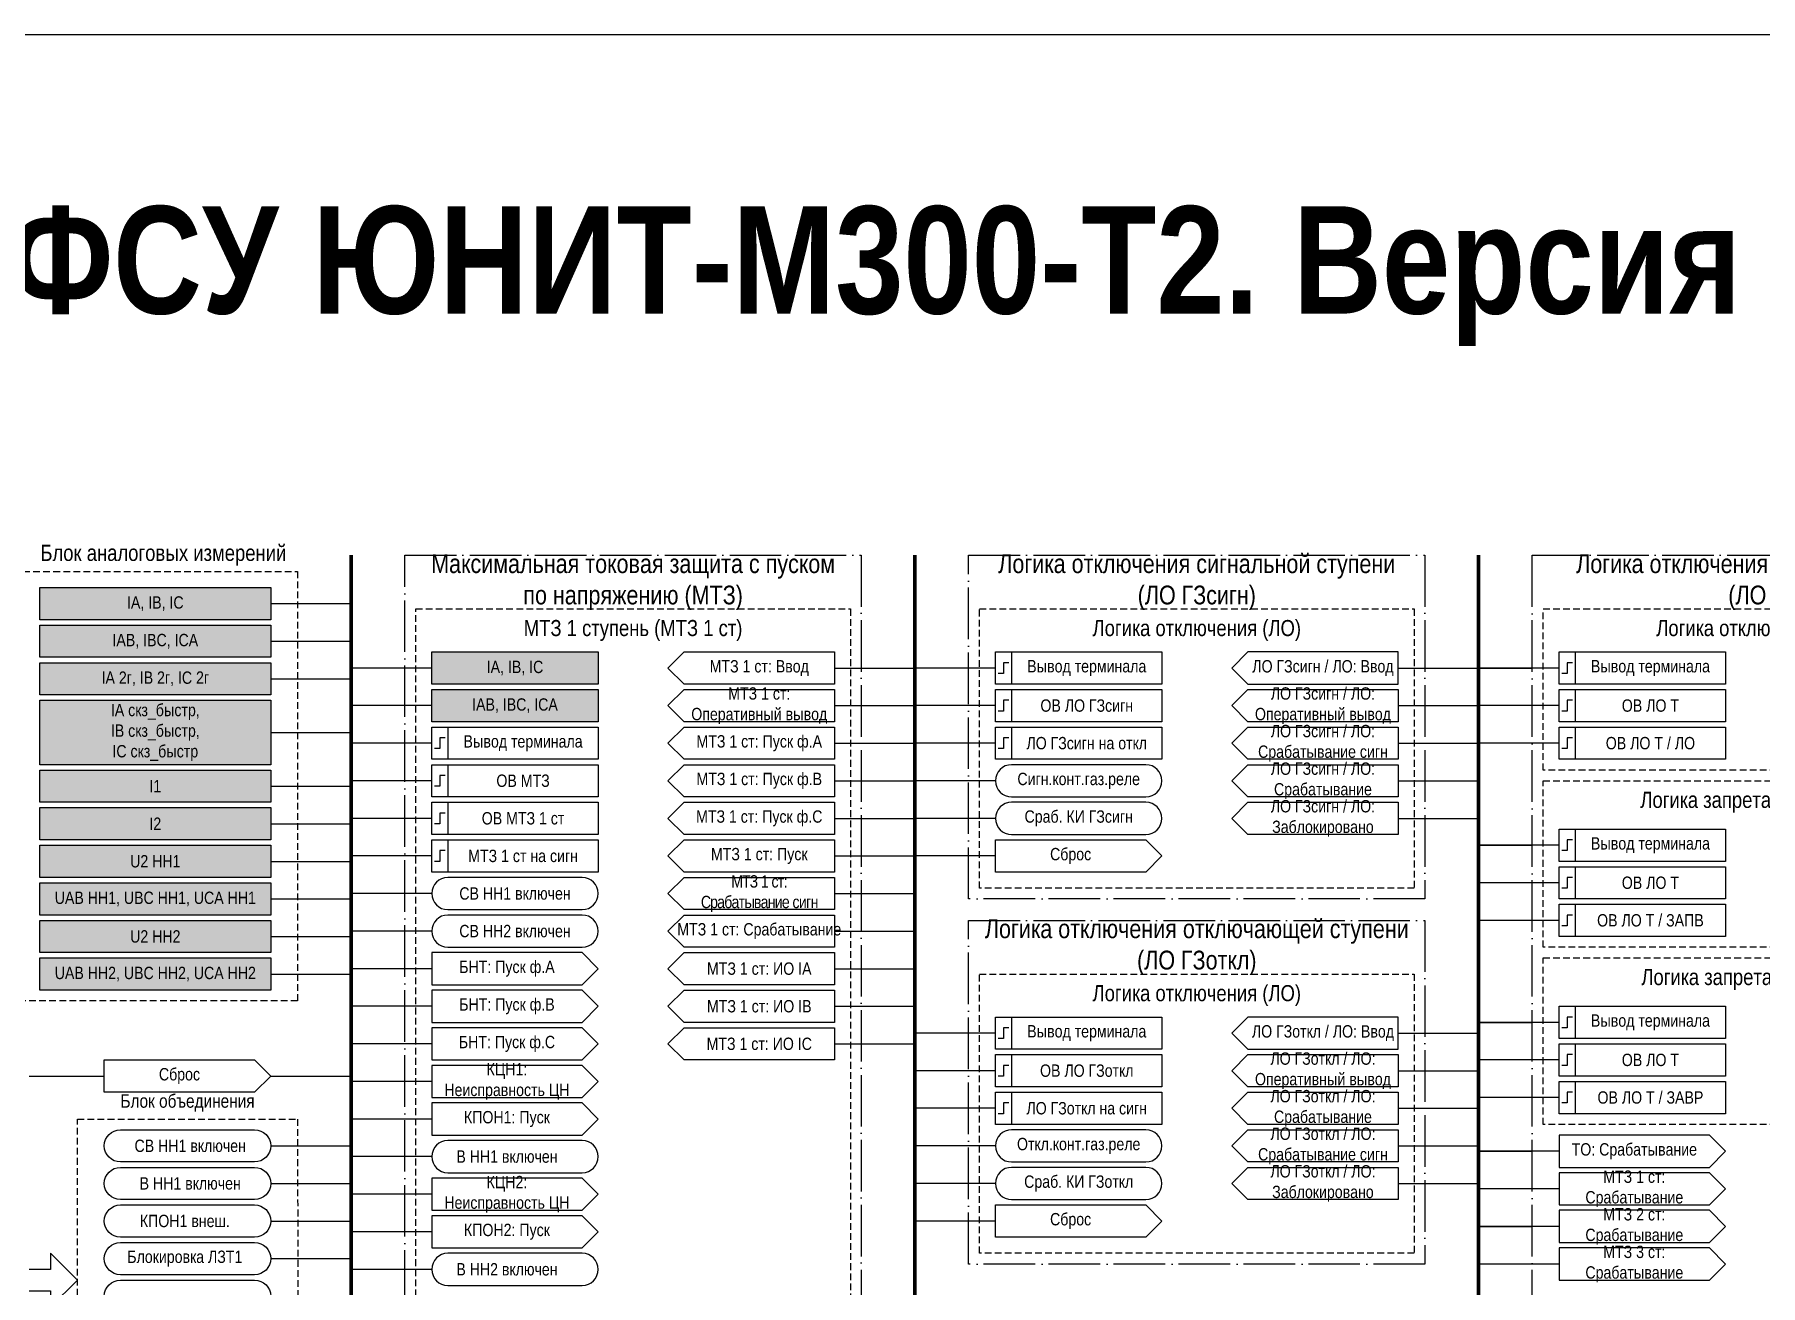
# Model space of a CAD drawing. Header units: millimetres. Extents: x -2016 to 1983, y 0 to 841.
# Drawn here: x 191 to 512.5, y 608 to 841 of the extents above; entities that cross this region are included whole.
import ezdxf

# ---------------------------------------------------------------- set-up
doc = ezdxf.new("R2010")
doc.units = ezdxf.units.MM
doc.linetypes.add('ACAD_ISO04W100', pattern=[30, 24, -3, 0, -3])
doc.linetypes.add('штриховая2', pattern=[0.375, 0.25, -0.125])
doc.layers.add('TEXT', color=7, linetype='Continuous', lineweight=25)
doc.layers.add('Основная', color=7, linetype='Continuous')
doc.styles.add('2.5_Gost_RD', font='ARIALN.TTF', dxfattribs={"height": 2.5})
doc.styles.add('3.5_Gost_RD', font='ARIALN.TTF', dxfattribs={"height": 3.5})

msp = doc.modelspace()

# ---------------------------------------------------------------- hatches: boundary and pattern name
at = {"ltscale": 100, "true_color": 0x00cb62}
h = msp.add_hatch(color=112, dxfattribs=at)
h.dxf.hatch_style = 1
h.paths.add_polyline_path([(192, 738), (235, 738), (235, 732), (192, 732)])
h = msp.add_hatch(color=112, dxfattribs=at)
h.dxf.hatch_style = 1
h.paths.add_polyline_path([(192, 731), (235, 731), (235, 725), (192, 725)])
h = msp.add_hatch(color=112, dxfattribs=at)
h.dxf.hatch_style = 1
h.paths.add_polyline_path([(192, 724), (235, 724), (235, 718), (192, 718)])
h = msp.add_hatch(color=112, dxfattribs=at)
h.dxf.hatch_style = 1
h.paths.add_polyline_path([(265, 726), (296, 726), (296, 720), (265, 720)])
h = msp.add_hatch(color=112, dxfattribs=at)
h.dxf.hatch_style = 1
h.paths.add_polyline_path([(192, 717), (235, 717), (235, 705), (192, 705)])
h = msp.add_hatch(color=112, dxfattribs=at)
h.dxf.hatch_style = 1
h.paths.add_polyline_path([(265, 719), (296, 719), (296, 713), (265, 713)])
h = msp.add_hatch(color=112, dxfattribs=at)
h.dxf.hatch_style = 1
h.paths.add_polyline_path([(192, 704), (235, 704), (235, 698), (192, 698)])
h = msp.add_hatch(color=112, dxfattribs=at)
h.dxf.hatch_style = 1
h.paths.add_polyline_path([(192, 697), (235, 697), (235, 691), (192, 691)])
h = msp.add_hatch(color=112, dxfattribs=at)
h.dxf.hatch_style = 1
h.paths.add_polyline_path([(192, 690), (235, 690), (235, 684), (192, 684)])
h = msp.add_hatch(color=112, dxfattribs=at)
h.dxf.hatch_style = 1
h.paths.add_polyline_path([(192, 683), (235, 683), (235, 677), (192, 677)])
h = msp.add_hatch(color=112, dxfattribs=at)
h.dxf.hatch_style = 1
h.paths.add_polyline_path([(192, 676), (235, 676), (235, 670), (192, 670)])
h = msp.add_hatch(color=112, dxfattribs=at)
h.dxf.hatch_style = 1
h.paths.add_polyline_path([(192, 669), (235, 669), (235, 663), (192, 663)])

# ---------------------------------------------------------------- linework, layer by layer
at = {"lineweight": 100, "ltscale": 100}
for p, q in [((250, 744), (250, 100)), ((355, 744), (355, 100)), ((460, 744), (460, 100))]:
    msp.add_line(p, q, dxfattribs=at)
at = {"ltscale": 100}
for p, q in [((235, 735), (250, 735)), ((235, 728), (250, 728)), ((235, 721), (250, 721)), ((265, 723), (250, 723)), ((340, 723), (355, 723)), ((370, 723), (355, 723)), ((445, 723), (460, 723)), ((475, 723), (460, 723)), ((460, 723), (470, 723)), ((265, 716), (250, 716)), ((340, 716), (355, 716)), ((370, 716), (355, 716)), ((445, 716), (460, 716)), ((475, 716), (460, 716)), ((235, 711), (250, 711)), ((265, 709), (250, 709)), ((340, 709), (355, 709)), ((370, 709), (355, 709)), ((445, 709), (460, 709)), ((475, 709), (460, 709)), ((235, 701), (250, 701)), ((265, 702), (250, 702)), ((340, 702), (355, 702)), ((370, 702), (355, 702)), ((445, 702), (460, 702)), ((265, 695), (250, 695)), ((340, 695), (355, 695)), ((370, 695), (355, 695)), ((445, 695), (460, 695)), ((235, 694), (250, 694)), ((475, 690), (460, 690)), ((460, 690), (470, 690)), ((235, 687), (250, 687)), ((265, 688), (250, 688)), ((340, 688), (355, 688)), ((370, 688), (355, 688)), ((475, 683), (460, 683)), ((235, 680), (250, 680)), ((265, 681), (250, 681)), ((340, 681), (355, 681)), ((475, 676), (460, 676)), ((235, 673), (250, 673)), ((265, 674), (250, 674)), ((340, 674), (355, 674)), ((235, 666), (250, 666)), ((265, 667), (250, 667)), ((340, 667), (355, 667)), ((265, 660), (250, 660)), ((340, 660), (355, 660)), ((475, 657), (460, 657)), ((460, 657), (470, 657)), ((265, 653), (250, 653)), ((340, 653), (355, 653)), ((370, 655), (355, 655)), ((445, 655), (460, 655)), ((475, 650), (460, 650)), ((235, 647), (250, 647)), ((370, 648), (355, 648)), ((445, 648), (460, 648)), ((265, 646), (250, 646)), ((475, 643), (460, 643)), ((370, 641), (355, 641)), ((445, 641), (460, 641)), ((265, 639), (250, 639)), ((235, 634), (250, 634)), ((370, 634), (355, 634)), ((445, 634), (460, 634)), ((265, 632), (250, 632)), ((475, 633), (460, 633)), ((460, 633), (470, 633)), ((235, 627), (250, 627)), ((370, 627), (355, 627)), ((445, 627), (460, 627)), ((265, 625), (250, 625)), ((475, 626), (460, 626)), ((235, 620), (250, 620)), ((265, 618), (250, 618)), ((370, 620), (355, 620)), ((475, 619), (460, 619)), ((460, 619), (470, 619)), ((235, 613), (250, 613)), ((265, 611), (250, 611)), ((475, 612), (460, 612))]:
    msp.add_line(p, q, dxfattribs=at)
at = {"color": 3, "ltscale": 100}
msp.add_lwpolyline([(0, 841), (1016, 841), (1016, 0), (0, 0)], close=True, dxfattribs=at)
at = {"color": 251, "linetype": 'ACAD_ISO04W100', "lineweight": 30, "ltscale": 0.4, "true_color": 0x58595b}
for points in [[(260, 744), (345, 744), (345, 121), (260, 121)], [(365, 744), (450, 744), (450, 680), (365, 680)], [(470, 744), (555, 744), (555, 565), (470, 565)], [(365, 676), (450, 676), (450, 612), (365, 612)]]:
    msp.add_lwpolyline(points, close=True, dxfattribs=at)
at = {"color": 7, "linetype": 'штриховая2', "ltscale": 5}
for points in [[(187, 741), (240, 741), (240, 661), (187, 661)], [(199, 639), (240, 639), (240.5, 173), (199.5, 173)]]:
    msp.add_lwpolyline(points, close=True, dxfattribs=at)
at = {"ltscale": 100}
for points in [[(192, 738), (235, 738), (235, 732), (192, 732)], [(192, 731), (235, 731), (235, 725), (192, 725)], [(192, 724), (235, 724), (235, 718), (192, 718)], [(265, 726), (296, 726), (296, 720), (265, 720)], [(340, 726), (340, 720), (312, 720), (309, 723), (312, 726)], [(370, 726), (373, 726), (373, 720), (370, 720)], [(370, 726), (401, 726), (401, 720), (370, 720)], [(417, 726), (414, 723), (417, 720), (445, 720), (445, 726)], [(475, 726), (478, 726), (478, 720), (475, 720)], [(475, 726), (506, 726), (506, 720), (475, 720)], [(192, 717), (235, 717), (235, 705), (192, 705)], [(265, 719), (296, 719), (296, 713), (265, 713)], [(340, 719), (340, 713), (312, 713), (309, 716), (312, 719)], [(370, 719), (373, 719), (373, 713), (370, 713)], [(370, 719), (401, 719), (401, 713), (370, 713)], [(417, 719), (445, 719), (445, 713), (417, 713), (414, 716)], [(475, 719), (478, 719), (478, 713), (475, 713)], [(475, 719), (506, 719), (506, 713), (475, 713)], [(265, 712), (268, 712), (268, 706), (265, 706)], [(265, 712), (296, 712), (296, 706), (265, 706)], [(340, 712), (340, 706), (312, 706), (309, 709), (312, 712)], [(370, 712), (373, 712), (373, 706), (370, 706)], [(370, 712), (401, 712), (401, 706), (370, 706)], [(475, 712), (478, 712), (478, 706), (475, 706)], [(475, 712), (506, 712), (506, 706), (475, 706)], [(265, 705), (268, 705), (268, 699), (265, 699)], [(265, 705), (296, 705), (296, 699), (265, 699)], [(340, 705), (340, 699), (312, 699), (309, 702), (312, 705)], [(192, 704), (235, 704), (235, 698), (192, 698)], [(265, 698), (268, 698), (268, 692), (265, 692)], [(265, 698), (296, 698), (296, 692), (265, 692)], [(340, 698), (340, 692), (312, 692), (309, 695), (312, 698)], [(192, 697), (235, 697), (235, 691), (192, 691)], [(475, 693), (478, 693), (478, 687), (475, 687)], [(475, 693), (506, 693), (506, 687), (475, 687)], [(192, 690), (235, 690), (235, 684), (192, 684)], [(265, 691), (268, 691), (268, 685), (265, 685)], [(265, 691), (296, 691), (296, 685), (265, 685)], [(340, 691), (340, 685), (312, 685), (309, 688), (312, 691)], [(475, 686), (478, 686), (478, 680), (475, 680)], [(475, 686), (506, 686), (506, 680), (475, 680)], [(192, 683), (235, 683), (235, 677), (192, 677)], [(340, 684), (340, 678), (312, 678), (309, 681), (312, 684)], [(475, 679), (478, 679), (478, 673), (475, 673)], [(475, 679), (506, 679), (506, 673), (475, 673)], [(192, 676), (235, 676), (235, 670), (192, 670)], [(340, 677), (340, 671), (312, 671), (309, 674), (312, 677)], [(192, 669), (235, 669), (235, 663), (192, 663)], [(340, 670), (340, 664), (312, 664), (309, 667), (312, 670)], [(340, 663), (340, 657), (312, 657), (309, 660), (312, 663)], [(475, 660), (478, 660), (478, 654), (475, 654)], [(475, 660), (506, 660), (506, 654), (475, 654)], [(340, 656), (340, 650), (312, 650), (309, 653), (312, 656)], [(370, 658), (373, 658), (373, 652), (370, 652)], [(370, 658), (401, 658), (401, 652), (370, 652)], [(417, 658), (414, 655), (417, 652), (445, 652), (445, 658)], [(475, 653), (478, 653), (478, 647), (475, 647)], [(475, 653), (506, 653), (506, 647), (475, 647)], [(370, 651), (373, 651), (373, 645), (370, 645)], [(370, 651), (401, 651), (401, 645), (370, 645)], [(417, 651), (445, 651), (445, 645), (417, 645), (414, 648)], [(370, 644), (373, 644), (373, 638), (370, 638)], [(370, 644), (401, 644), (401, 638), (370, 638)], [(475, 646), (478, 646), (478, 640), (475, 640)], [(475, 646), (506, 646), (506, 640), (475, 640)]]:
    msp.add_lwpolyline(points, close=True, dxfattribs=at)
at = {"linetype": 'штриховая2', "ltscale": 5}
for points in [[(262, 734), (343, 734), (343, 606), (262, 606)], [(367, 734), (448, 734), (448, 682), (367, 682)], [(472, 734), (553, 734), (553, 704), (472, 704)], [(472, 702), (553, 702), (553, 671), (472, 671)], [(472, 669), (553, 669), (553, 638), (472, 638)], [(367, 666), (448, 666), (448, 614), (367, 614)]]:
    msp.add_lwpolyline(points, close=True, dxfattribs=at)
at = {"lineweight": 30, "ltscale": 100}
for points in [[(372.5, 724), (371.5, 724), (371.5, 722), (370.5, 722)], [(477.5, 724), (476.5, 724), (476.5, 722), (475.5, 722)], [(372.5, 717), (371.5, 717), (371.5, 715), (370.5, 715)], [(477.5, 717), (476.5, 717), (476.5, 715), (475.5, 715)], [(267.5, 710), (266.5, 710), (266.5, 708), (265.5, 708)], [(372.5, 710), (371.5, 710), (371.5, 708), (370.5, 708)], [(477.5, 710), (476.5, 710), (476.5, 708), (475.5, 708)], [(267.5, 703), (266.5, 703), (266.5, 701), (265.5, 701)], [(267.5, 696), (266.5, 696), (266.5, 694), (265.5, 694)], [(267.5, 689), (266.5, 689), (266.5, 687), (265.5, 687)], [(477.5, 691), (476.5, 691), (476.5, 689), (475.5, 689)], [(477.5, 684), (476.5, 684), (476.5, 682), (475.5, 682)], [(477.5, 677), (476.5, 677), (476.5, 675), (475.5, 675)], [(372.5, 656), (371.5, 656), (371.5, 654), (370.5, 654)], [(477.5, 658), (476.5, 658), (476.5, 656), (475.5, 656)], [(477.5, 651), (476.5, 651), (476.5, 649), (475.5, 649)], [(372.5, 649), (371.5, 649), (371.5, 647), (370.5, 647)], [(477.5, 644), (476.5, 644), (476.5, 642), (475.5, 642)], [(372.5, 642), (371.5, 642), (371.5, 640), (370.5, 640)]]:
    msp.add_lwpolyline(points, dxfattribs=at)
at = {"ltscale": 100}
for points in [[(414, 709), (417, 712), (445, 712), (445, 706), (417, 706), (414, 709)], [(414, 702), (417, 705), (445, 705), (445, 699), (417, 699), (414, 702)], [(414, 695), (417, 698), (445, 698), (445, 692), (417, 692), (414, 695)], [(370, 691), (398, 691), (401, 688), (398, 685), (370, 685), (370, 691)], [(296, 667), (293, 670), (265, 670), (265, 664), (293, 664), (296, 667)], [(296, 660), (293, 663), (265, 663), (265, 657), (293, 657), (296, 660)], [(296, 653), (293, 656), (265, 656), (265, 650), (293, 650), (296, 653)], [(204, 650), (232, 650), (235, 647), (232, 644), (204, 644), (204, 650)], [(190, 647), (204, 647)], [(296, 646), (293, 649), (265, 649), (265, 643), (293, 643), (296, 646)], [(414, 641), (417, 644), (445, 644), (445, 638), (417, 638), (414, 641)], [(296, 639), (293, 642), (265, 642), (265, 636), (293, 636), (296, 639)], [(414, 634), (417, 637), (445, 637), (445, 631), (417, 631), (414, 634)], [(506, 633), (503, 636), (475, 636), (475, 630), (503, 630), (506, 633)], [(296, 625), (293, 628), (265, 628), (265, 622), (293, 622), (296, 625)], [(414, 627), (417, 630), (445, 630), (445, 624), (417, 624), (414, 627)], [(506, 626), (503, 629), (475, 629), (475, 623), (503, 623), (506, 626)], [(296, 618), (293, 621), (265, 621), (265, 615), (293, 615), (296, 618)], [(370, 623), (398, 623), (401, 620), (398, 617), (370, 617), (370, 623)], [(506, 619), (503, 622), (475, 622), (475, 616), (503, 616), (506, 619)], [(506, 612), (503, 615), (475, 615), (475, 609), (503, 609), (506, 612)], [(190, 607), (194, 607), (194, 604), (199, 609), (194, 614), (194, 611), (190, 611)]]:
    msp.add_lwpolyline(points, dxfattribs=at)
for points in [[(373, 699), (398, 699, 1), (398, 705), (373, 705, 1)], [(373, 692), (398, 692, 1), (398, 698), (373, 698, 1)], [(268, 678), (293, 678, 1), (293, 684), (268, 684, 1)], [(268, 671), (293, 671, 1), (293, 677), (268, 677, 1)], [(207, 631, -1), (207, 637), (232, 637, -1), (232, 631)], [(373, 631), (398, 631, 1), (398, 637), (373, 637, 1)], [(268, 629), (293, 629, 1), (293, 635), (268, 635, 1)], [(207, 624, -1), (207, 630), (232, 630, -1), (232, 624)], [(373, 624), (398, 624, 1), (398, 630), (373, 630, 1)], [(207, 617, -1), (207, 623), (232, 623, -1), (232, 617)], [(207, 610, -1), (207, 616), (232, 616, -1), (232, 610)], [(268, 608), (293, 608, 1), (293, 614), (268, 614, 1)], [(207, 603, -1), (207, 609), (232, 609, -1), (232, 603)]]:
    msp.add_lwpolyline(points, format="xyb", close=True, dxfattribs=at)

# ---------------------------------------------------------------- texts
at = {"ltscale": 100, "attachment_point": 5, "style": '2.5_Gost_RD'}
for s, insert, char_height, width in [('{\\fArial Narrow|b1|i0|c204|p34;ФСУ ЮНИТ-М300-Т2. Версия 2.1 Разработка  версии 2.2}', (501, 796), 20, 1350), ('МТЗ 1 ст: Ввод', (326, 723), 2.3, 28), ('МТЗ 1 ст: Оперативный вывод', (326, 716), 2.3, 28), ('МТЗ 1 ст: Пуск ф.А', (326, 709), 2.3, 28), ('МТЗ 1 ст: Пуск ф.В', (326, 702), 2.3, 28), ('МТЗ 1 ст: Пуск ф.С', (326, 695), 2.3, 28), ('МТЗ 1 ст: Пуск', (326, 688), 2.3, 28), ('Сброс', (384, 688), 2.3, 28), ('СВ НН1 включен', (280.5, 681), 2.3, 31), ('{\\T0.9;МТЗ 1 ст: Срабатывание сигн}', (326, 681), 2.3, 26.88), ('СВ НН2 включен', (280.5, 674), 2.3, 31), ('МТЗ 1 ст: Срабатывание ', (326, 674), 2.3, 29.4401), ('МТЗ 1 ст: ИО IА', (326, 667), 2.3, 28), ('МТЗ 1 ст: ИО IВ', (326, 660), 2.3, 28), ('МТЗ 1 ст: ИО IС', (326, 653), 2.3, 28), ('Сброс', (218, 647), 2.3, 28), ('КЦН1: Неисправность ЦН', (279, 646), 2.3, 24.275), ('Блок объединения', (219.5, 642), 2.5, 41), ('КПОН1: Пуск', (279, 639), 2.3, 28), ('СВ НН1 включен', (220, 634), 2.3, 31), ('В НН1 включен', (279, 632), 2.3, 28), ('В НН1 включен', (220, 627), 2.3, 28), ('КЦН2: Неисправность ЦН', (279, 625), 2.3, 24.1147), ('МТЗ 1 ст: Срабатывание ', (489, 626), 2.3, 28), ('КПОН1 внеш.', (219, 620), 2.3, 31), ('Сброс', (384, 620), 2.3, 28), ('МТЗ 2 ст: Срабатывание ', (489, 619), 2.3, 28), ('КПОН2: Пуск', (279, 618), 2.3, 28), ('МТЗ 3 ст: Срабатывание ', (489, 612), 2.3, 28), ('В НН2 включен', (279, 611), 2.3, 28)]:
    msp.add_mtext(s, dxfattribs=dict(at, insert=insert, char_height=char_height, width=width))
at = {"color": 128, "ltscale": 100, "true_color": 0x0b6436, "attachment_point": 5, "style": '3.5_Gost_RD'}
for s, insert, char_height, width in [('Максимальная токовая защита с пуском по напряжению (МТЗ)', (302.5, 739), 3.5, 76.8816), ('Логика отключения сигнальной ступени (ЛО ГЗсигн) ', (407.5, 739), 3.5, 80.7457), ('Логика отключения трансформатора (ЛО Т)', (512.5, 739), 3.5, 76.6201), ('МТЗ 1 ступень (МТЗ 1 ст)', (302.5, 730), 3, 81), ('Логика отключения (ЛО)', (407.5, 730), 3, 81), ('Логика отключения (ЛО)', (512.5, 730), 3, 81), ('Логика запрета АПВ (ЗАПВ)', (512.5, 698), 3, 81), ('Логика отключения отключающей ступени (ЛО ГЗоткл) ', (407.5, 671), 3.5, 85), ('Логика запрета АВР (ЗАВР)', (512.5, 665), 3, 81), ('Логика отключения (ЛО)', (407.5, 662), 3, 81)]:
    msp.add_mtext(s, dxfattribs=dict(at, insert=insert, char_height=char_height, width=width))
at = {"color": 0, "ltscale": 100, "char_height": 2.3, "attachment_point": 5, "style": '2.5_Gost_RD'}
for s, insert, width in [('{\\C256;IA, IB, IC}', (213.5, 735), 35.725), ('{\\C256;IAB, IBC, ICA}', (213.5, 728), 35.725), ('{\\C256;IA, IB, IC}', (280.5, 723), 23.725), ('{\\C256;Вывод терминала}', (492, 723), 28), ('{\\C256;IA 2г, IB 2г, IC 2г}', (213.5, 721), 35.725), ('{\\C256;IAB, IBC, ICA}', (280.5, 716), 23.725), ('{\\C256;Вывод терминала}', (282, 709), 28), ('{\\C256;I1}', (213.5, 701), 43), ('{\\C256;I2}', (213.5, 694), 43), ('{\\C256;Вывод терминала}', (492, 690), 28), ('{\\C256;U2 НН1}', (213.5, 687), 43), ('{\\C256;МТЗ 1 ст на сигн}', (282, 688), 28), ('{\\C256;UAB НН1, UBC НН1, UCA НН1}', (213.5, 680), 43), ('{\\C256;U2 НН2}', (213.5, 673), 43), ('{\\C256;UAB НН2, UBC НН2, UCA НН2}', (213.5, 666), 43), ('{\\C256;Вывод терминала}', (492, 657), 28)]:
    msp.add_mtext(s, dxfattribs=dict(at, insert=insert, width=width))
at = {"layer": 'TEXT', "ltscale": 100, "attachment_point": 5, "style": '2.5_Gost_RD'}
for s, insert, char_height, width in [('Блок аналоговых измерений', (215, 744), 3, 58.1947), ('ЛО ГЗсигн / ЛО: Ввод', (431, 723), 2.3, 28), ('ЛО ГЗсигн / ЛО: Оперативный вывод', (431, 716), 2.3, 31.5683), ('ЛО ГЗсигн / ЛО: Срабатывание сигн', (431, 709), 2.3, 28), ('ЛО ГЗсигн / ЛО: Срабатывание', (431, 702), 2.3, 28), ('\\A1;Сигн.конт.газ.реле', (385.5, 702), 2.3, 31), ('ЛО ГЗсигн / ЛО: Заблокировано', (431, 695), 2.3, 31.0696), ('\\A1;Сраб. КИ ГЗсигн', (385.5, 695), 2.3, 31), ('БНТ: Пуск ф.А', (279, 667), 2.3, 28), ('БНТ: Пуск ф.В', (279, 660), 2.3, 28), ('ЛО ГЗоткл / ЛО: Ввод', (431, 655), 2.3, 28), ('БНТ: Пуск ф.С', (279, 653), 2.3, 28), ('ЛО ГЗоткл / ЛО: Оперативный вывод', (431, 648), 2.3, 35.6726), ('ЛО ГЗоткл / ЛО: Срабатывание', (431, 641), 2.3, 28), ('ЛО ГЗоткл / ЛО: Срабатывание сигн', (431, 634), 2.3, 28.2786), ('\\A1;Откл.конт.газ.реле', (385.5, 634), 2.3, 31), ('ЛО ГЗоткл / ЛО: Заблокировано', (431, 627), 2.3, 33.8497), ('\\A1;Сраб. КИ ГЗоткл', (385.5, 627), 2.3, 31), ('\\A1;Блокировка ЛЗТ1', (219, 613), 2.3, 31)]:
    msp.add_mtext(s, dxfattribs=dict(at, insert=insert, char_height=char_height, width=width))
at = {"layer": 'TEXT', "color": 0, "ltscale": 100, "char_height": 2.3, "attachment_point": 5, "style": '2.5_Gost_RD'}
for s, insert, width in [('{\\C256;Вывод терминала}', (387, 723), 28), ('{\\C256;ОВ ЛО ГЗсигн}', (387, 716), 28), ('{\\C256;ОВ ЛО Т}', (492, 716), 28), ('{\\C256;IA скз_быстр, \\PIB скз_быстр, \\PIC скз_быстр}', (213.5, 711), 43), ('{\\C256;ЛО ГЗсигн на откл}', (387, 709), 28), ('{\\C256;ОВ ЛО Т / ЛО}', (492, 709), 28), ('{\\C256;ОВ МТЗ}', (282, 702), 28), ('{\\C256;ОВ МТЗ 1 ст}', (282, 695), 28), ('{\\C256;ОВ ЛО Т}', (492, 683), 28), ('{\\C256;Вывод терминала}', (387, 655), 28), ('{\\C256;ОВ ЛО Т}', (492, 650), 28), ('{\\C256;ОВ ЛО ГЗоткл}', (387, 648), 28), ('{\\C256;ЛО ГЗоткл на сигн}', (387, 641), 28)]:
    msp.add_mtext(s, dxfattribs=dict(at, insert=insert, width=width))
at = {"layer": 'Основная', "color": 0, "ltscale": 100, "char_height": 2.3, "width": 28, "attachment_point": 5, "style": '2.5_Gost_RD'}
for s, insert in [('{\\C256;ОВ ЛО Т / ЗАПВ}', (492, 676)), ('{\\C256;ОВ ЛО Т / ЗАВР}', (492, 643)), ('{\\C256;ТО: Срабатывание}', (489, 633))]:
    msp.add_mtext(s, dxfattribs=dict(at, insert=insert))

doc.saveas('drawing.dxf')
